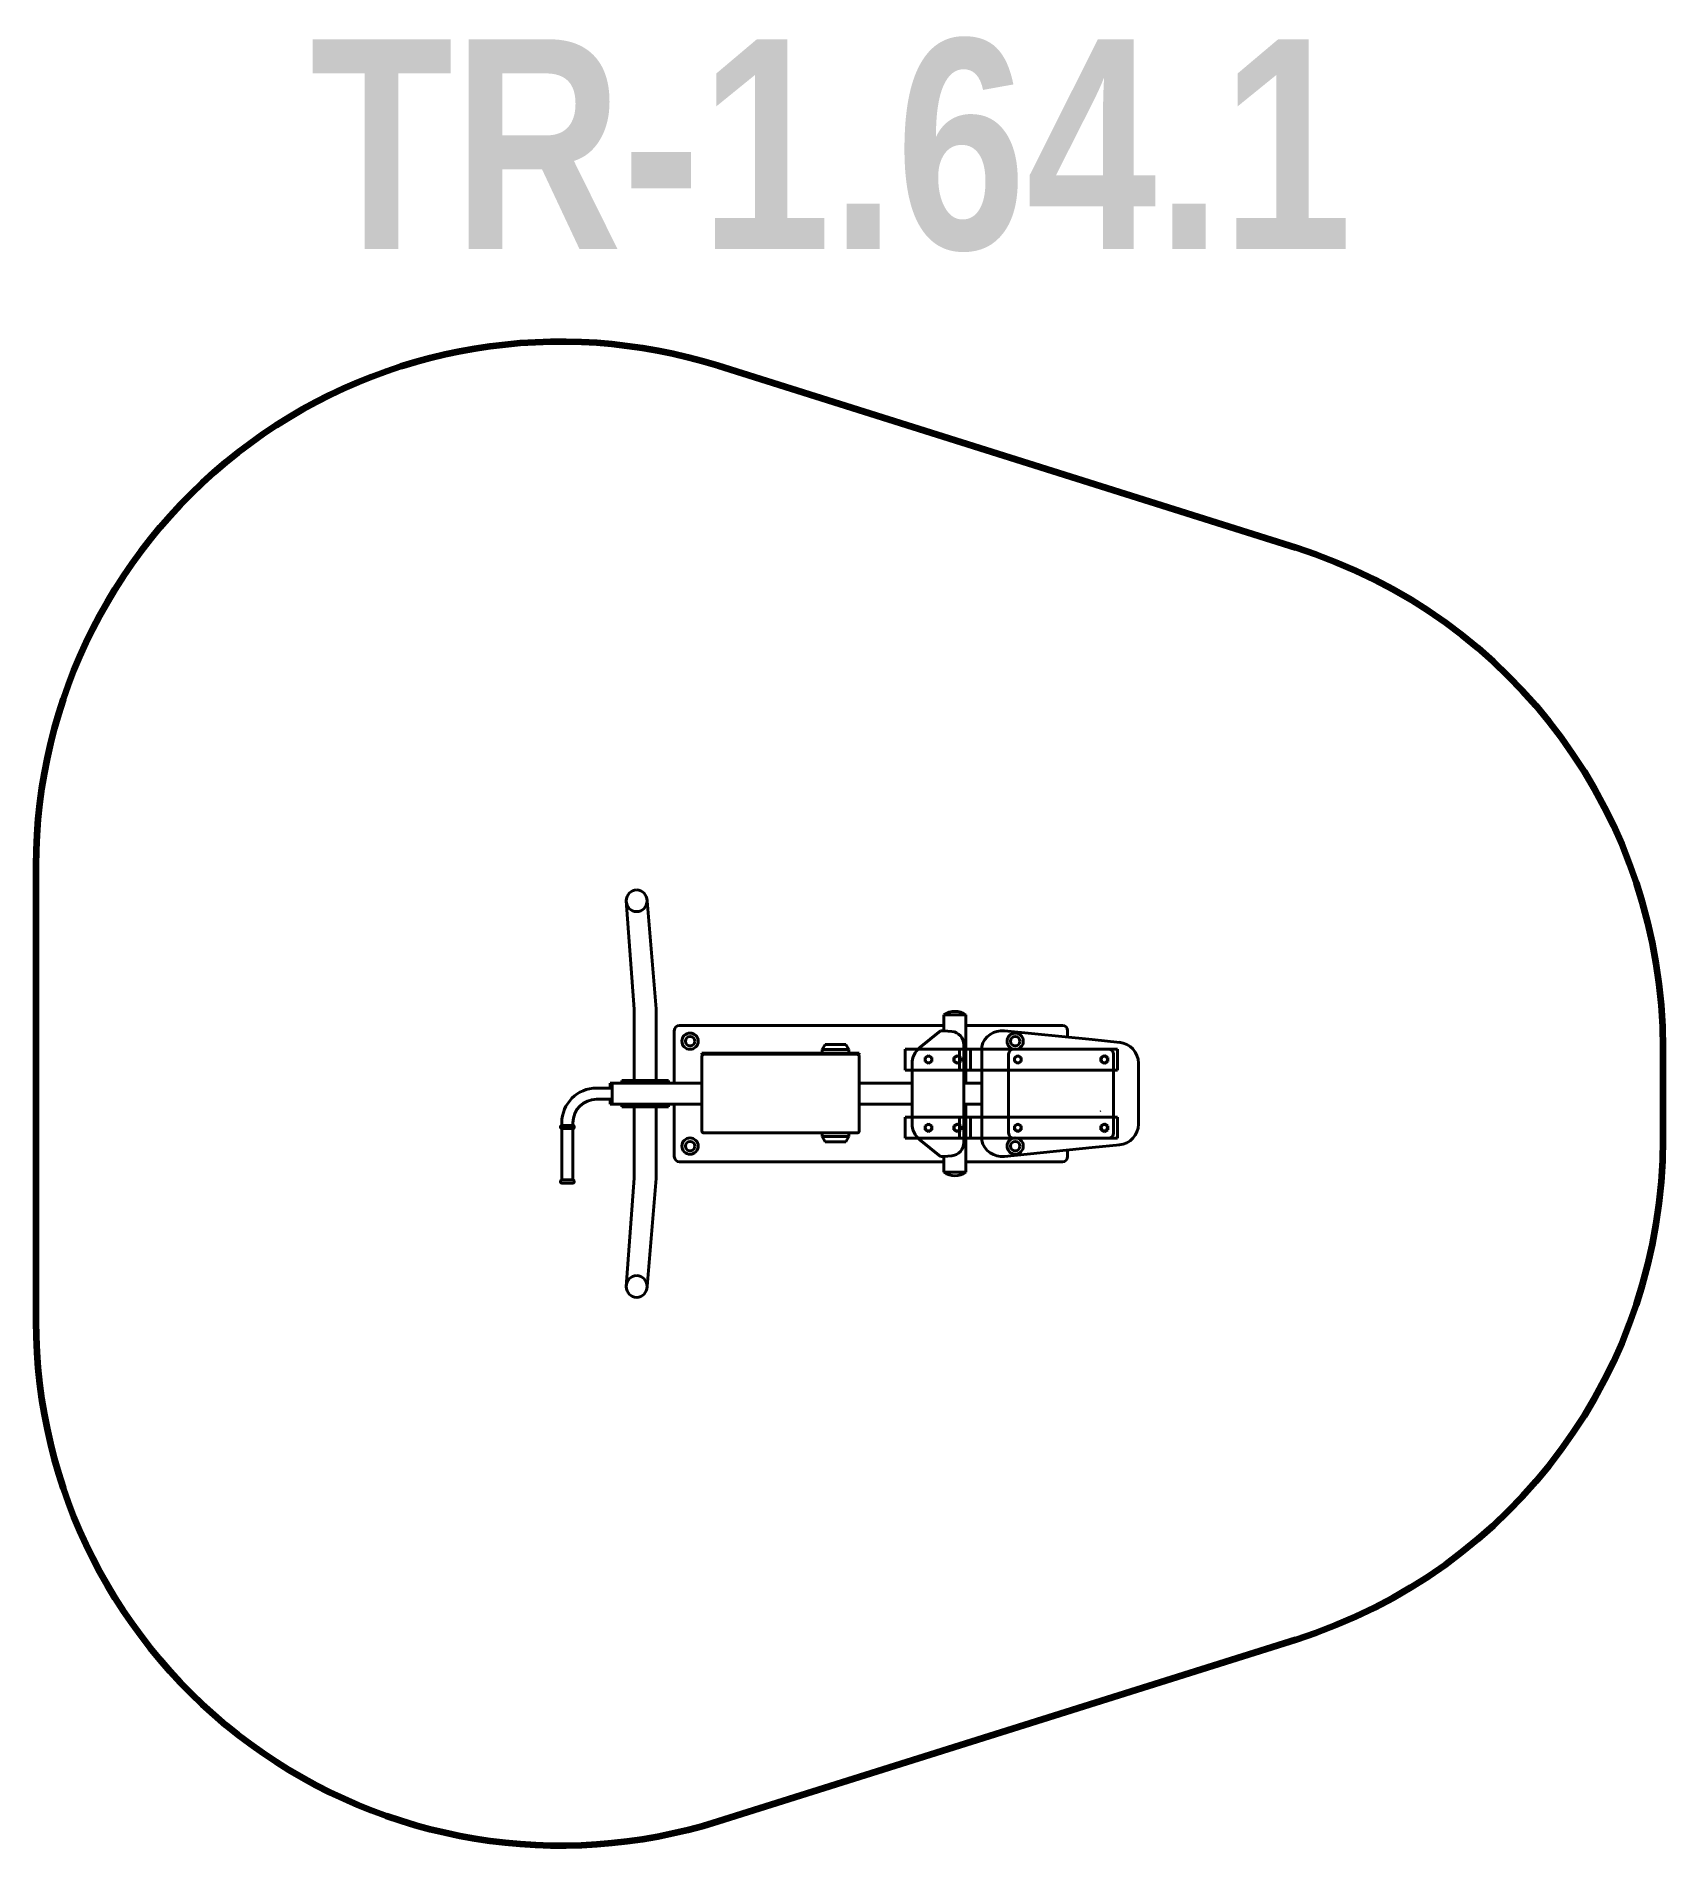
# Model space of a CAD drawing. Header units: millimetres. Extents: x 43634 to 46736, y 1607 to 5057.
import ezdxf

# ---------------------------------------------------------------- set-up
doc = ezdxf.new("R2010")
doc.units = ezdxf.units.MM
doc.layers.add('DiKom', color=7, linetype='Continuous')
doc.styles.add('style1', font='arialbd.ttf', dxfattribs={"width": 0.8})

msp = doc.modelspace()

# ---------------------------------------------------------------- linework, layer by layer
at = {"layer": 'DiKom', "color": 7, "linetype": 'Continuous', "lineweight": 40}
for p, q in [((44759.5, 3408.5), (44774.7, 3202.1)), ((44799.1, 3408.5), (44816.3, 3202.7)), ((44774.7, 3065.8), (44774.7, 3202.1)), ((44816.3, 3065.8), (44816.3, 3202.7)), ((45365.2, 3190.8), (45407.2, 3190.8)), ((45365.2, 3160.8), (45365.2, 3190.8)), ((45407.2, 3060.8), (45407.2, 3190.8)), ((44851.1, 3160.8), (44851.1, 3060.8)), ((45365.2, 3170.8), (44861.1, 3170.8)), ((45319.4, 3128.9), (45358.8, 3160.5)), ((45365.1, 3160.8), (45380.5, 3159.2)), ((45591.1, 3170.8), (45407.2, 3170.8)), ((45648.2, 3143.8), (45480.9, 3160.5)), ((45601.1, 3148.5), (45601.1, 3160.8)), ((45700.9, 3138.6), (45648.2, 3143.8)), ((44903.6, 3117.8), (44903.6, 3115.8)), ((44903.6, 3117.8), (45203.6, 3117.8)), ((44903.6, 3117.8), (44903.6, 3115.8)), ((44903.6, 3115.8), (44908.6, 3115.8)), ((44903.6, 3111.8), (44903.6, 2969.8)), ((45188.6, 3115.8), (44908.6, 3115.8)), ((44918.6, 3115.8), (45188.6, 3115.8)), ((45133.1, 3124.8), (45138.9, 3134.8)), ((45133.1, 3115.8), (45133.1, 3124.8)), ((45133.1, 3124.8), (45184.1, 3124.8)), ((45178.3, 3134.8), (45138.9, 3134.8)), ((45184.1, 3124.8), (45178.3, 3134.8)), ((45184.1, 3115.8), (45184.1, 3124.8)), ((45199.6, 3115.8), (45188.6, 3115.8)), ((45203.6, 3115.8), (45198.6, 3115.8)), ((45203.6, 3115.8), (45203.6, 3117.8)), ((45203.6, 3117.8), (45203.6, 3115.8)), ((45203.6, 2969.8), (45203.6, 3111.8)), ((45315.5, 3125.8), (45291.1, 3125.8)), ((45291.1, 3125.8), (45291.1, 3085.8)), ((45402.8, 3125.8), (45315.5, 3125.8)), ((45329.2, 3109.6), (45335.7, 3113.3)), ((45329.2, 3102.1), (45329.2, 3109.6)), ((45335.7, 3113.3), (45342.2, 3109.6)), ((45342.2, 3109.6), (45342.2, 3102.1)), ((45384.2, 3109.6), (45390.7, 3113.3)), ((45384.2, 3102.1), (45384.2, 3109.6)), ((45390.7, 3113.3), (45397.2, 3109.6)), ((45394.7, 3125.8), (45394.7, 3085.8)), ((45397.2, 3109.6), (45397.2, 3102.1)), ((45402.8, 3125.8), (45437.3, 3125.8)), ((45403, 3040.8), (45403, 3134.4)), ((45414.1, 3125.8), (45459.8, 3125.8)), ((45415.7, 3125.8), (45415.7, 3085.8)), ((45416.1, 3085.8), (45416.1, 3125.8)), ((45437.3, 3040.8), (45437.3, 3130.4)), ((45448.6, 3125.8), (45696.1, 3125.8)), ((45488.6, 2965.8), (45488.6, 3115.8)), ((45498.6, 3125.8), (45678.6, 3125.8)), ((45506.1, 3113.3), (45499.6, 3109.6)), ((45499.6, 3109.6), (45499.6, 3102.1)), ((45512.6, 3109.6), (45506.1, 3113.3)), ((45512.6, 3102.1), (45512.6, 3109.6)), ((45671.1, 3113.3), (45664.6, 3109.6)), ((45664.6, 3109.6), (45664.6, 3102.1)), ((45677.6, 3109.6), (45671.1, 3113.3)), ((45677.6, 3102.1), (45677.6, 3109.6)), ((45688.6, 3115.8), (45688.6, 2965.8)), ((45696.1, 3125.8), (45696.1, 3085.8)), ((45304.4, 3085.8), (45291.1, 3085.8)), ((45304.4, 3081.8), (45304.4, 3097.7)), ((45403, 3085.8), (45304.4, 3085.8)), ((45304.4, 3040.8), (45304.4, 3081.8)), ((45335.7, 3098.3), (45329.2, 3102.1)), ((45342.2, 3102.1), (45335.7, 3098.3)), ((45390.7, 3098.3), (45384.2, 3102.1)), ((45397.2, 3102.1), (45390.7, 3098.3)), ((45403, 3085.8), (45437.3, 3085.8)), ((45696.1, 3085.8), (45436.1, 3085.8)), ((45499.6, 3102.1), (45506.1, 3098.3)), ((45506.1, 3098.3), (45512.6, 3102.1)), ((45664.6, 3102.1), (45671.1, 3098.3)), ((45671.1, 3098.3), (45677.6, 3102.1)), ((45736.1, 3040.8), (45736.1, 3098.8)), ((44702.8, 3051.5), (44728.9, 3051.5)), ((44728.9, 3060.8), (44903.6, 3060.8)), ((44728.9, 3060.8), (44728.9, 3051.5)), ((44728.9, 3060.8), (44728.9, 3053.3)), ((44728.9, 3051.5), (44732.8, 3051.5)), ((44732.8, 3060.8), (44732.8, 3020.8)), ((44750.7, 3060.8), (44750.7, 3065.8)), ((44750.7, 3065.8), (44840.3, 3065.8)), ((44750.7, 3060.8), (44840.3, 3060.8)), ((44840.3, 3060.8), (44840.3, 3065.8)), ((44903.6, 3060.8), (44903.6, 3020.8)), ((45203.6, 3060.8), (45304.4, 3060.8)), ((45304.4, 2999.8), (45304.4, 3040.8)), ((45403, 3060.8), (45437.3, 3060.8)), ((45403, 2947.3), (45403, 3040.8)), ((45437.3, 2951.2), (45437.3, 3040.8)), ((45736.1, 3040.8), (45736.1, 2982.8)), ((44702.8, 3030.2), (44732.8, 3030.2)), ((44728.9, 3030.2), (44728.9, 3020.8)), ((44728.9, 3028.3), (44728.9, 3020.8)), ((44728.9, 3020.8), (44903.6, 3020.8)), ((44750.7, 3020.8), (44750.7, 3015.8)), ((44750.7, 3020.8), (44840.3, 3020.8)), ((44750.7, 3015.8), (44840.3, 3015.8)), ((44774.7, 3015.8), (44774.7, 2879.5)), ((44816.3, 3015.8), (44816.3, 2879)), ((44840.3, 3020.8), (44840.3, 3015.8)), ((44851.1, 3020.8), (44851.1, 2920.8)), ((45304.4, 3020.8), (45203.6, 3020.8)), ((45437.3, 3020.8), (45403, 3020.8)), ((45407.2, 3020.8), (45407.2, 2890.8)), ((44634.2, 2976.7), (44634.2, 2977.7)), ((44636.5, 2980.2), (44636.5, 2985.2)), ((44636.5, 2876.2), (44636.5, 2974.2)), ((44636.7, 2980.2), (44657.7, 2980.2)), ((44636.7, 2974.2), (44657.7, 2974.2)), ((44657.8, 2980.2), (44657.8, 2985.2)), ((44657.8, 2974.2), (44657.8, 2876.2)), ((44660.2, 2976.7), (44660.2, 2977.7)), ((45304.4, 2995.8), (45291.1, 2995.8)), ((45291.1, 2955.8), (45291.1, 2995.8)), ((45304.4, 2983.9), (45304.4, 2999.8)), ((45403.5, 2995.8), (45304.4, 2995.8)), ((45335.7, 2983.3), (45329.2, 2979.6)), ((45329.2, 2979.6), (45329.2, 2972.1)), ((45329.2, 2972.1), (45335.7, 2968.3)), ((45342.2, 2979.6), (45335.7, 2983.3)), ((45335.7, 2968.3), (45342.2, 2972.1)), ((45342.2, 2972.1), (45342.2, 2979.6)), ((45390.7, 2983.3), (45384.2, 2979.6)), ((45384.2, 2979.6), (45384.2, 2972.1)), ((45384.2, 2972.1), (45390.7, 2968.3)), ((45397.2, 2979.6), (45390.7, 2983.3)), ((45390.7, 2968.3), (45397.2, 2972.1)), ((45394.7, 2995.8), (45394.7, 2955.8)), ((45397.2, 2972.1), (45397.2, 2979.6)), ((45403.5, 2995.8), (45436.1, 2995.8)), ((45403.5, 2995.8), (45436.1, 2995.8)), ((45416.1, 2955.8), (45416.1, 2995.8)), ((45696.1, 2995.8), (45436.1, 2995.8)), ((45506.1, 2983.3), (45499.6, 2979.6)), ((45499.6, 2979.6), (45499.6, 2972.1)), ((45499.6, 2972.1), (45506.1, 2968.3)), ((45512.6, 2979.6), (45506.1, 2983.3)), ((45506.1, 2968.3), (45512.6, 2972.1)), ((45512.6, 2972.1), (45512.6, 2979.6)), ((45671.1, 2983.3), (45664.6, 2979.6)), ((45664.6, 2979.6), (45664.6, 2972.1)), ((45664.6, 2972.1), (45671.1, 2968.3)), ((45677.6, 2979.6), (45671.1, 2983.3)), ((45671.1, 2968.3), (45677.6, 2972.1)), ((45677.6, 2972.1), (45677.6, 2979.6)), ((45696.1, 2955.8), (45696.1, 2995.8)), ((44907.6, 2965.8), (45199.6, 2965.8)), ((45133.1, 2965.8), (45133.1, 2958.8)), ((45133.1, 2958.8), (45138.9, 2948.8)), ((45133.1, 2958.8), (45184.1, 2958.8)), ((45178.3, 2948.8), (45138.9, 2948.8)), ((45184.1, 2958.8), (45178.3, 2948.8)), ((45184.1, 2965.8), (45184.1, 2958.8)), ((45315.5, 2955.8), (45291.1, 2955.8)), ((45402.8, 2955.8), (45315.5, 2955.8)), ((45319.4, 2952.7), (45358.8, 2921.1)), ((45402.8, 2955.8), (45437.3, 2955.8)), ((45414.1, 2955.8), (45459.8, 2955.8)), ((45448.6, 2955.8), (45696.1, 2955.8)), ((45648.2, 2937.8), (45480.9, 2921.1)), ((45678.6, 2955.8), (45498.6, 2955.8)), ((45601.1, 2920.8), (45601.1, 2933.1)), ((45700.9, 2943.1), (45648.2, 2937.8)), ((44861.1, 2910.8), (45365.2, 2910.8)), ((45365.1, 2920.9), (45380.5, 2922.4)), ((45365.2, 2920.9), (45365.2, 2890.8)), ((45407.2, 2910.8), (45591.1, 2910.8)), ((44634.2, 2872.7), (44634.2, 2873.7)), ((44636.7, 2876.2), (44657.7, 2876.2)), ((44636.7, 2870.2), (44657.7, 2870.2)), ((44660.2, 2872.7), (44660.2, 2873.7)), ((44759.5, 2673.1), (44774.7, 2879.5)), ((44799.1, 2673.1), (44816.3, 2879)), ((45365.2, 2890.8), (45407.2, 2890.8))]:
    msp.add_line(p, q, dxfattribs=at)
at = {"layer": 'DiKom', "color": 3, "lineweight": 200}
msp.add_lwpolyline([(46736.1, 3128), (46736.1, 2953.6, -0.327476), (46036.4, 1999.7), (44934.4, 1652.9, -0.506619), (43634.2, 2606.8), (43634.2, 3474.9, -0.506619), (44934.4, 4428.8), (46036.4, 4081.9, -0.327476)], format="xyb", close=True, dxfattribs=at)
at = {"layer": 'DiKom', "color": 7, "linetype": 'Continuous', "lineweight": 40}
for centre, radius in [((44881.1, 3140.8), 15.5), ((44881.1, 3140.8), 9), ((45501.1, 3140.8), 15.5), ((45501.1, 3140.8), 9), ((45335.7, 3105.8), 6.18), ((45390.7, 3105.8), 6.18), ((45506.1, 3105.8), 6.18), ((45671.1, 3105.8), 6.18), ((45335.7, 2975.8), 6.18), ((45390.7, 2975.8), 6.18), ((45506.1, 2975.8), 6.18), ((45671.1, 2975.8), 6.18), ((44881.1, 2940.8), 15.5), ((44881.1, 2940.8), 9), ((45501.1, 2940.8), 15.5), ((45501.1, 2940.8), 9)]:
    msp.add_circle(centre, radius, dxfattribs=at)
for centre, radius, start, end in [((45386.2, 3161.4), 36.2, 54.5137, 125.4863), ((44861.1, 3160.8), 10, 90, 180), ((45363.5, 3120.8), 40, 87.635, 96.7671), ((45378, 3134.4), 25, 0, 84.299), ((45476.1, 3120.8), 40, 83.2329, 166.0641), ((45591.1, 3160.8), 10, 0, 90), ((44907.6, 3111.8), 4, 90, 180), ((45199.6, 3111.8), 4, 0, 90), ((45344.4, 3097.7), 40, 128.7162, 180), ((45329.7, 3140.8), 15, 269.9577, 270.0423), ((45498.6, 3115.8), 10, 90, 180), ((45678.6, 3115.8), 10, 0, 90), ((45696.1, 3098.8), 40, 0, 85.3651), ((44702.8, 2985.2), 66.3, 90, 180), ((45696.1, 3098.8), 40, 259.1931, 259.2898), ((44702.8, 2985.2), 45, 90, 180), ((45696.1, 2982.8), 40, 142.7529, 142.7753), ((45696.1, 2982.8), 40, 100.7102, 100.8069), ((44636.7, 2977.7), 2.5, 90, 180), ((44636.7, 2976.7), 2.5, 180, 270), ((44657.7, 2977.7), 2.5, 0, 90), ((44657.7, 2976.7), 2.5, 270, 0), ((44907.6, 2969.8), 4, 180, 270), ((45199.6, 2969.8), 4, 270, 0), ((45344.4, 2983.9), 40, 180, 231.2838), ((45696.1, 2982.8), 40, 274.6349, 0), ((45378, 2947.3), 25, 275.701, 0), ((45363.5, 2960.9), 40, 359.9613, 0), ((45476.1, 2960.9), 40, 193.9359, 276.7671), ((45498.6, 2965.8), 10, 180, 270), ((45678.6, 2965.8), 10, 270, 0), ((44861.1, 2920.8), 10, 180, 270), ((45363.5, 2960.9), 40, 263.2329, 272.365), ((45591.1, 2920.8), 10, 270, 0), ((44636.7, 2873.7), 2.5, 90, 180), ((44636.7, 2872.7), 2.5, 180, 270), ((44657.7, 2873.7), 2.5, 0, 90), ((44657.7, 2872.7), 2.5, 270, 0), ((45386.2, 2920.3), 36.2, 234.5137, 305.4863)]:
    msp.add_arc(centre, radius, start, end, dxfattribs=at)
for centre in [(44779.3, 3408.5), (44779.3, 2673.1)]:
    msp.add_ellipse(centre, major_axis=(0, 20.7), ratio=0.957444, dxfattribs=at)

# ---------------------------------------------------------------- texts
at = {"layer": 'DiKom', "insert": (44156.1, 5050.9), "char_height": 400, "attachment_point": 1, "style": 'style1'}
msp.add_mtext_dynamic_manual_height_columns('TR-1.64.1', width=2518.219, gutter_width=2.09, heights=[0], dxfattribs=at)

doc.saveas('drawing.dxf')
